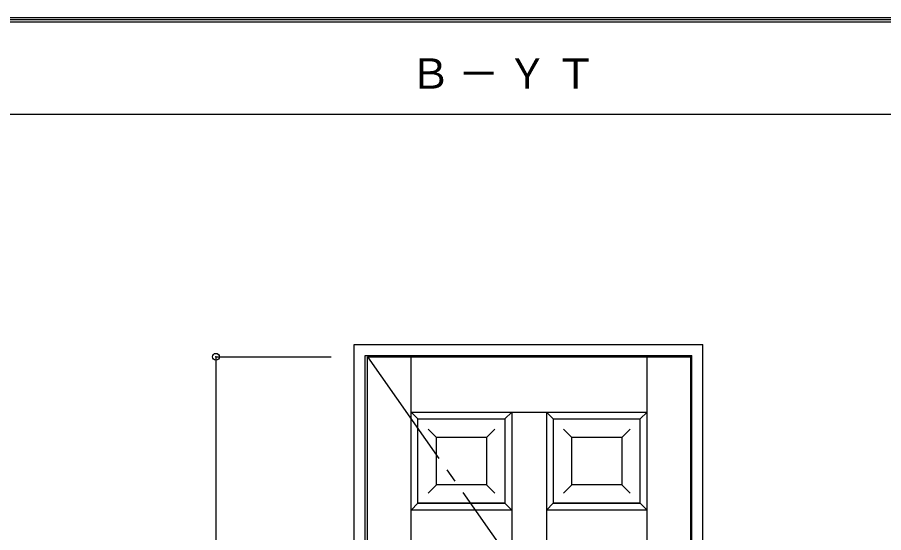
# Model space of a CAD drawing. Units: millimetres, scale not verified. Extents: x -6000 to 5700, y -4307 to 4175.
# Drawn here: x -966 to 917, y 3056 to 4175 of the extents above; entities that cross this region are included whole.
import ezdxf

# ---------------------------------------------------------------- set-up
doc = ezdxf.new("R2010")
doc.units = ezdxf.units.MM
doc.header["$LTSCALE"] = 30
doc.header["$PDMODE"] = 32
doc.header["$PDSIZE"] = 15
doc.linetypes.add('CHAIN2', pattern=[12, 9, -1, 1, -1])
for name, color, linetype in [('0-2_扉', 7, 'Continuous'), ('0-4_枠', 3, 'Continuous'), ('0-7', 7, 'CHAIN2'), ('0-A_文字', 7, 'Continuous'), ('0-B_寸法', 7, 'Continuous'), ('F-1_枠', 6, 'Continuous')]:
    doc.layers.add(name, color=color, linetype=linetype)
doc.styles.add('ＭＳ ゴシック', font='')
doc.styles.get('ＭＳ ゴシック').set_extended_font_data('MS Gothic')

msp = doc.modelspace()

# ---------------------------------------------------------------- linework, layer by layer
at = {"layer": '0-2_扉'}
for p, q in [((-205.2, 1443), (-205.2, 3438)), ((-205.2, 3438), (497.8, 3438)), ((-110.2, 2404.98), (-110.2, 3438)), ((402.8, 1443), (402.8, 3438)), ((-110.2, 3318), (-95.2, 3303)), ((-110.2, 3318), (186.3, 3318)), ((93.8, 3303), (108.8, 3318)), ((108.8, 3318), (108.8, 1590)), ((183.8, 3318), (183.8, 1590)), ((198.8, 3303), (184.09, 3317.71)), ((186.3, 3318), (402.8, 3318)), ((402.8, 3318), (387.8, 3303)), ((-95.2, 3303), (93.8, 3303)), ((-95.2, 3120), (-95.2, 3303)), ((93.8, 3303), (93.8, 3120)), ((198.8, 3303), (387.8, 3303)), ((198.8, 3303), (198.8, 3120)), ((387.8, 3120), (387.8, 3303)), ((-55.2, 3263), (-72.88, 3280.68)), ((53.8, 3263), (71.48, 3280.68)), ((238.8, 3263), (221.12, 3280.68)), ((347.8, 3263), (365.48, 3280.68)), ((53.8, 3263), (-55.2, 3263)), ((-55.2, 3160), (-55.2, 3263)), ((53.8, 3263), (53.8, 3160)), ((347.8, 3263), (238.8, 3263)), ((238.8, 3160), (238.8, 3263)), ((347.8, 3263), (347.8, 3160)), ((-55.2, 3160), (-72.88, 3142.32)), ((53.8, 3160), (71.48, 3142.32)), ((238.8, 3160), (221.12, 3142.32)), ((347.8, 3160), (365.48, 3142.32)), ((-110.2, 2948.69), (-110.2, 3122)), ((-110.2, 3105), (-95.2, 3120)), ((-95.01, 3120), (-95.2, 3120)), ((93.8, 3120), (-95.2, 3120)), ((183.8, 3105), (198.8, 3120)), ((387.8, 3120), (198.8, 3120)), ((198.8, 3120), (387.8, 3120)), ((387.8, 3120), (402.8, 3105)), ((108.8, 3105), (-110.2, 3105)), ((402.8, 3105), (183.8, 3105))]:
    msp.add_line(p, q, dxfattribs=at)
for points in [[(-205.2, 1443), (497.8, 1443), (497.8, 3438)], [(53.8, 3160), (-55.2, 3160), (-55.2, 3161.43)], [(347.8, 3160), (238.8, 3160), (238.8, 3161.43)], [(-95.2, 3120), (93.8, 3120), (108.8, 3105)]]:
    msp.add_lwpolyline(points, dxfattribs=at)
at = {"layer": '0-4_枠'}
for p, q in [((-234.2, 3465), (523.8, 3465)), ((-234.2, 1418), (-234.2, 3465)), ((523.8, 1418), (523.8, 3465)), ((-210.2, 3441), (499.8, 3441)), ((-210.2, 1418), (-210.2, 3441)), ((499.8, 1418), (499.8, 3441))]:
    msp.add_line(p, q, dxfattribs=at)
at = {"layer": '0-7'}
msp.add_lwpolyline([(-205.2, 3438), (497.8, 2440.5), (-205.2, 1443)], dxfattribs=at)
at = {"layer": '0-B_寸法', "color": 4}
for q in [(-284.2, 3438), (-534.2, 1443)]:
    msp.add_line((-534.2, 3438), q, dxfattribs=at)
at = {"layer": '0-B_寸法'}
msp.add_point((-534.2, 3438), dxfattribs=at)
at = {"layer": 'F-1_枠'}
for p, q in [((-6000, 4175), (5700, 4175)), ((-6000, 4170), (5700, 4170)), ((-6000, 4165), (5700, 4165)), ((-6000, 3965), (5700, 3965))]:
    msp.add_line(p, q, dxfattribs=at)

# ---------------------------------------------------------------- texts
at = {"layer": '0-A_文字', "insert": (-113.5, 4020), "char_height": 65.98, "attachment_point": 7, "style": 'ＭＳ ゴシック'}
msp.add_mtext('\\T1.17;Ｂ－ＹＴ', dxfattribs=at)

doc.saveas('drawing.dxf')
